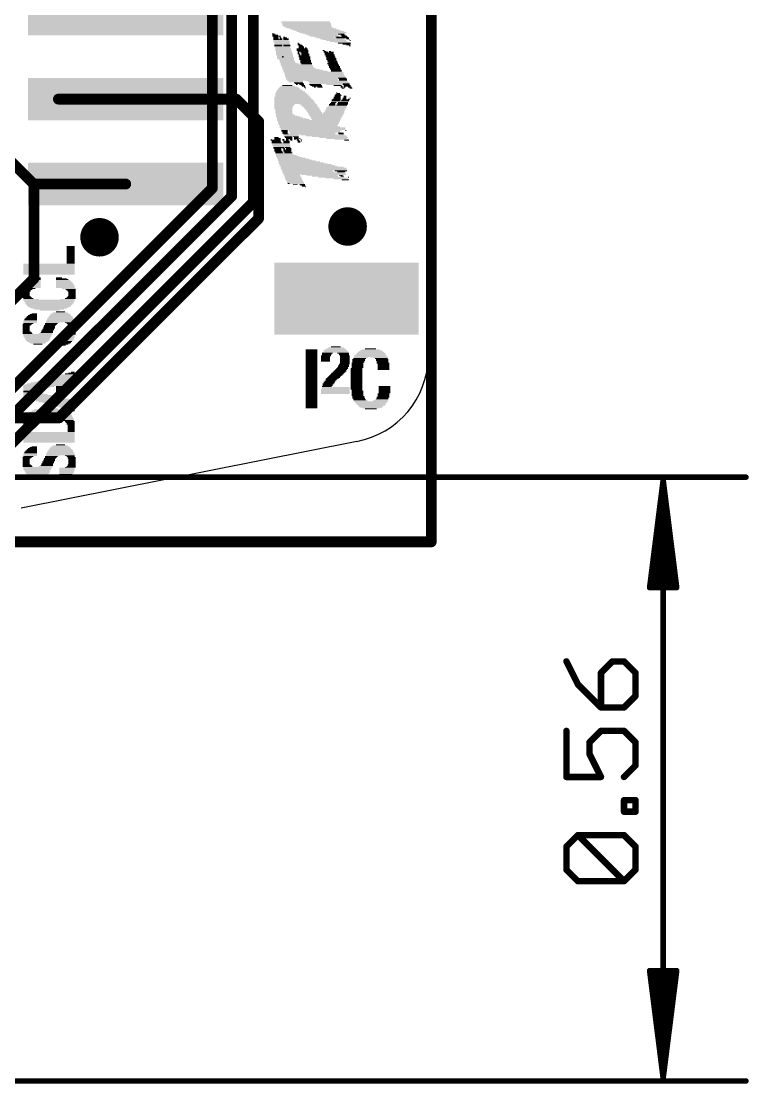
# Model space of a CAD drawing. Extents: x -30.9 to 32.9, y -36.3 to 40.7.
# Drawn here: x 15.75 to 32.88, y -30.04 to -5.01 of the extents above; entities that cross this region are included whole.
import ezdxf

# ---------------------------------------------------------------- set-up
doc = ezdxf.new("R2010")
doc.units = 0
for name, color, linetype in [('1', 12, 'CONTINUOUS'), ('16', 5, 'CONTINUOUS'), ('18', 110, 'CONTINUOUS'), ('20', 53, 'CONTINUOUS'), ('200', 132, 'CONTINUOUS'), ('23', 40, 'CONTINUOUS'), ('47', 253, 'CONTINUOUS')]:
    doc.layers.add(name, color=color, linetype=linetype)

# ---------------------------------------------------------------- blocks, each defined once
blk = doc.blocks.new('RECT')
blk.add_solid([(-0.5, -0.5), (0.5, -0.5), (-0.5, 0.5), (0.5, 0.5)])
blk = doc.blocks.new('ROUNDV')
at = {"const_width": 0.5}
blk.add_lwpolyline([(0, -0.25, 1), (0, 0.25, 1), (0, -0.25)], format="xyb", dxfattribs=at)

msp = doc.modelspace()

# ---------------------------------------------------------------- linework, layer by layer
at = {"layer": '1', "const_width": 0.254}
for points in [[(25.4, 30.099), (25.4, -17.272)], [(16.621, -6.842), (18.2075, -6.842)], [(18.2075, -6.842), (20.812, -6.842)], [(20.812, -6.842), (21.336, -7.366)], [(21.336, -7.366), (21.336, -9.652)], [(15.072, -7.874), (16.045, -8.847)], [(16.05, -8.842), (16.045, -8.847)], [(16.045, -8.847), (16.0555, -8.8575)], [(16.045, -11.068), (16.045, -8.847)], [(18.2075, -8.842), (16.05, -8.842)], [(21.336, -9.652), (16.637, -14.351)], [(15.302, -11.811), (16.045, -11.068)], [(16.637, -14.351), (13.843, -14.351)], [(25.4, -17.272), (-1.27, -17.272)]]:
    msp.add_lwpolyline(points, dxfattribs=at)
at = {"layer": '1', "const_width": 0.127}
for points in [[(16.621, -6.7785, 1), (16.621, -6.9055)], [(18.2075, -6.7785, 1), (18.2075, -6.9055)], [(18.2075, -6.9055, 1), (18.2075, -6.7785)], [(20.8569, -6.7971, 1), (20.7671, -6.8869)], [(20.812, -6.9055, 1), (20.812, -6.7785)], [(21.3995, -7.366, 1), (21.2725, -7.366)], [(21.2911, -7.4109, 1), (21.3809, -7.3211)], [(16.0899, -8.8021, 1), (16.0001, -8.8919)], [(16.1085, -8.847, 1), (15.9815, -8.847)], [(16.0001, -8.8021, 1), (16.0899, -8.8919)], [(16.05, -8.7785, 1), (16.05, -8.9055)], [(16.0001, -8.8919, 1), (16.0899, -8.8021)], [(16.0949, -8.8869, 1), (16.0051, -8.7971)], [(16.0106, -8.9024, 1), (16.1004, -8.8126)], [(18.2075, -8.9055, 1), (18.2075, -8.7785)], [(21.2725, -9.652, 1), (21.3995, -9.652)], [(21.3809, -9.6969, 1), (21.2911, -9.6071)], [(15.9815, -11.068, 1), (16.1085, -11.068)], [(16.0899, -11.1129, 1), (16.0001, -11.0231)], [(16.5921, -14.3061, 1), (16.6819, -14.3959)], [(16.637, -14.4145, 1), (16.637, -14.2875)], [(25.3365, -17.272, 1), (25.4635, -17.272)], [(25.4, -17.3355, 1), (25.4, -17.2085)]]:
    msp.add_lwpolyline(points, format="xyb", dxfattribs=at)
at = {"layer": '16', "const_width": 0.254}
for points in [[(25.4, 30.099), (25.4, -17.272)], [(21.209, -9.271), (21.209, 15.621)], [(20.701, 15.367), (20.701, -9.1324)], [(20.2438, -8.943), (20.2438, 2.921)], [(20.701, -9.1324), (13.0694, -16.764)], [(13.3118, -15.875), (20.2438, -8.943)], [(10.668, -19.812), (21.209, -9.271)], [(25.4, -17.272), (-1.27, -17.272)]]:
    msp.add_lwpolyline(points, dxfattribs=at)
at = {"layer": '16', "const_width": 0.127}
for points in [[(20.1803, -8.943, 1), (20.3073, -8.943)], [(20.2887, -8.9879, 1), (20.1989, -8.8981)], [(20.7459, -9.1773, 1), (20.6561, -9.0875)], [(20.6375, -9.1324, 1), (20.7645, -9.1324)], [(21.1455, -9.271, 1), (21.2725, -9.271)], [(21.2539, -9.3159, 1), (21.1641, -9.2261)], [(25.3365, -17.272, 1), (25.4635, -17.272)], [(25.4, -17.3355, 1), (25.4, -17.2085)]]:
    msp.add_lwpolyline(points, format="xyb", dxfattribs=at)
at = {"layer": '20'}
for p, q in [((25.3313, 17.0914), (25.3313, -12.9114)), ((23.6478, -14.9038), (15.7468, -16.4798))]:
    msp.add_line(p, q, dxfattribs=at)
msp.add_arc((23.2739, -12.8804), 2.0576, 280.4693, 359.1369, dxfattribs=at)
at = {"layer": '23'}
msp.add_point((21.9075, -5.842), dxfattribs=at)
at = {"layer": '47'}
for points, const_width in [([(25.4, -9.017), (25.4, 36.621)], 0.13), ([(-9.779, -15.748), (32.811, -15.748)], 0.13), ([(30.861, -15.813), (30.5418, -18.348)], 0.13), ([(30.861, -15.813), (30.601, -18.348)], 0.13), ([(30.861, -15.813), (30.731, -18.348)], 0.13), ([(30.861, -29.907), (30.861, -15.813)], 0.13), ([(31.1802, -18.348), (30.861, -15.813)], 0.13), ([(30.991, -18.348), (30.861, -15.813)], 0.13), ([(31.121, -18.348), (30.861, -15.813)], 0.13), ([(30.5418, -18.348), (31.1802, -18.348)], 0.13), ([(28.5833, -20.0876), (28.8545, -20.63)], 0.1524), ([(29.668, -20.0876), (29.3968, -20.3588)], 0.1524), ([(29.9391, -20.0876), (29.668, -20.0876)], 0.1524), ([(30.2103, -20.3588), (29.9391, -20.0876)], 0.1524), ([(29.3968, -20.3588), (29.3968, -21.1723)], 0.1524), ([(30.2103, -20.9011), (30.2103, -20.3588)], 0.1524), ([(28.8545, -20.63), (29.3968, -21.1723)], 0.1524), ([(29.9391, -21.1723), (30.2103, -20.9011)], 0.1524), ([(29.3968, -21.1723), (29.9391, -21.1723)], 0.1524), ([(28.5833, -21.7248), (28.5833, -22.8095)], 0.1524), ([(29.1256, -21.996), (29.3968, -21.7248)], 0.1524), ([(29.3968, -21.7248), (29.9391, -21.7248)], 0.1524), ([(29.9391, -21.7248), (30.2103, -21.996)], 0.1524), ([(29.1256, -22.2671), (29.1256, -21.996)], 0.1524), ([(30.2103, -21.996), (30.2103, -22.5383)], 0.1524), ([(29.3968, -22.8095), (29.1256, -22.2671)], 0.1524), ([(30.2103, -22.5383), (29.9391, -22.8095)], 0.1524), ([(28.5833, -22.8095), (29.3968, -22.8095)], 0.1524), ([(29.9391, -23.628), (29.9391, -23.3569)], 0.1524), ([(29.9391, -23.3569), (30.2103, -23.3569)], 0.1524), ([(30.2103, -23.3569), (30.2103, -23.628)], 0.1524), ([(30.2103, -23.628), (29.9391, -23.628)], 0.1524), ([(28.5833, -24.4517), (28.8545, -24.1805)], 0.1524), ([(28.8545, -24.1805), (29.9391, -24.1805)], 0.1524), ([(29.9391, -25.2652), (28.8545, -24.1805)], 0.1524), ([(29.9391, -24.1805), (30.2103, -24.4517)], 0.1524), ([(28.5833, -24.994), (28.5833, -24.4517)], 0.1524), ([(30.2103, -24.4517), (30.2103, -24.994)], 0.1524), ([(28.8545, -25.2652), (28.5833, -24.994)], 0.1524), ([(30.2103, -24.994), (29.9391, -25.2652)], 0.1524), ([(29.9391, -25.2652), (28.8545, -25.2652)], 0.1524), ([(30.861, -29.907), (30.5418, -27.372)], 0.13), ([(30.5418, -27.372), (31.1802, -27.372)], 0.13), ([(30.861, -29.907), (30.601, -27.372)], 0.13), ([(30.861, -29.907), (30.731, -27.372)], 0.13), ([(31.1802, -27.372), (30.861, -29.907)], 0.13), ([(30.991, -27.372), (30.861, -29.907)], 0.13), ([(31.121, -27.372), (30.861, -29.907)], 0.13), ([(6.096, -29.972), (32.811, -29.972)], 0.13)]:
    msp.add_lwpolyline(points, dxfattribs=dict(at, const_width=const_width))
for points, const_width in [([(25.3675, -9.017, 1), (25.4325, -9.017)], 0.065), ([(30.8935, -15.813, 1), (30.8285, -15.813)], 0.065), ([(30.8932, -15.8089, 1), (30.8288, -15.8171)], 0.065), ([(30.8935, -15.8147, 1), (30.8285, -15.8113)], 0.065), ([(30.8935, -15.8113, 1), (30.8285, -15.8147)], 0.065), ([(30.8933, -15.8097, 1), (30.8287, -15.8163)], 0.065), ([(30.8933, -15.8163, 1), (30.8287, -15.8097)], 0.065), ([(30.8932, -15.8171, 1), (30.8288, -15.8089)], 0.065), ([(32.811, -15.7805, 1), (32.811, -15.7155)], 0.065), ([(30.5095, -18.3439, 1), (30.574, -18.3521)], 0.065), ([(30.5418, -18.3155, 1), (30.5418, -18.3805)], 0.065), ([(30.5687, -18.3447, 1), (30.6333, -18.3513)], 0.065), ([(30.6985, -18.3463, 1), (30.7635, -18.3497)], 0.065), ([(30.9585, -18.3497, 1), (31.0235, -18.3463)], 0.065), ([(31.0887, -18.3513, 1), (31.1533, -18.3447)], 0.065), ([(31.148, -18.3521, 1), (31.2125, -18.3439)], 0.065), ([(31.1802, -18.3805, 1), (31.1802, -18.3155)], 0.065), ([(28.6174, -20.0706, 1), (28.5492, -20.1047)], 0.0762), ([(29.668, -20.0495, 1), (29.668, -20.1257)], 0.0762), ([(29.6949, -20.1146, 1), (29.641, -20.0607)], 0.0762), ([(29.9661, -20.0607, 1), (29.9122, -20.1146)], 0.0762), ([(29.9391, -20.1257, 1), (29.9391, -20.0495)], 0.0762), ([(29.4349, -20.3588, 1), (29.3587, -20.3588)], 0.0762), ([(29.3699, -20.3319, 1), (29.4237, -20.3857)], 0.0762), ([(30.2484, -20.3588, 1), (30.1722, -20.3588)], 0.0762), ([(30.1834, -20.3857, 1), (30.2372, -20.3319)], 0.0762), ([(28.8814, -20.603, 1), (28.8275, -20.6569)], 0.0762), ([(28.8204, -20.647, 1), (28.8886, -20.6129)], 0.0762), ([(30.1722, -20.9011, 1), (30.2484, -20.9011)], 0.0762), ([(30.2372, -20.9281, 1), (30.1834, -20.8742)], 0.0762), ([(29.3968, -21.1342, 1), (29.3968, -21.2104)], 0.0762), ([(29.3587, -21.1723, 1), (29.4349, -21.1723)], 0.0762), ([(29.3699, -21.1992, 1), (29.4237, -21.1454)], 0.0762), ([(29.9122, -21.1454, 1), (29.9661, -21.1992)], 0.0762), ([(29.9391, -21.2104, 1), (29.9391, -21.1342)], 0.0762), ([(28.6214, -21.7248, 1), (28.5452, -21.7248)], 0.0762), ([(29.3968, -21.6867, 1), (29.3968, -21.7629)], 0.0762), ([(29.4237, -21.7517, 1), (29.3699, -21.6979)], 0.0762), ([(29.9661, -21.6979, 1), (29.9122, -21.7517)], 0.0762), ([(29.9391, -21.7629, 1), (29.9391, -21.6867)], 0.0762), ([(29.1637, -21.996, 1), (29.0875, -21.996)], 0.0762), ([(29.0987, -21.969, 1), (29.1526, -22.0229)], 0.0762), ([(30.2484, -21.996, 1), (30.1722, -21.996)], 0.0762), ([(30.1834, -22.0229, 1), (30.2372, -21.969)], 0.0762), ([(29.0875, -22.2671, 1), (29.1637, -22.2671)], 0.0762), ([(29.1597, -22.2501, 1), (29.0916, -22.2842)], 0.0762), ([(30.1722, -22.5383, 1), (30.2484, -22.5383)], 0.0762), ([(30.2372, -22.5652, 1), (30.1834, -22.5114)], 0.0762), ([(28.5833, -22.7714, 1), (28.5833, -22.8476)], 0.0762), ([(28.5452, -22.8095, 1), (28.6214, -22.8095)], 0.0762), ([(29.3627, -22.8265, 1), (29.4309, -22.7924)], 0.0762), ([(29.3968, -22.8476, 1), (29.3968, -22.7714)], 0.0762), ([(29.9122, -22.7825, 1), (29.9661, -22.8364)], 0.0762), ([(29.9772, -23.3569, 1), (29.901, -23.3569)], 0.0762), ([(29.9391, -23.3188, 1), (29.9391, -23.395)], 0.0762), ([(30.2484, -23.3569, 1), (30.1722, -23.3569)], 0.0762), ([(30.2103, -23.395, 1), (30.2103, -23.3188)], 0.0762), ([(29.9391, -23.5899, 1), (29.9391, -23.6661)], 0.0762), ([(29.901, -23.628, 1), (29.9772, -23.628)], 0.0762), ([(30.1722, -23.628, 1), (30.2484, -23.628)], 0.0762), ([(30.2103, -23.6661, 1), (30.2103, -23.5899)], 0.0762), ([(28.8814, -24.1536, 1), (28.8275, -24.2075)], 0.0762), ([(28.8545, -24.1424, 1), (28.8545, -24.2186)], 0.0762), ([(28.8814, -24.2075, 1), (28.8275, -24.1536)], 0.0762), ([(29.9661, -24.1536, 1), (29.9122, -24.2075)], 0.0762), ([(29.9391, -24.2186, 1), (29.9391, -24.1424)], 0.0762), ([(28.6214, -24.4517, 1), (28.5452, -24.4517)], 0.0762), ([(28.5564, -24.4248, 1), (28.6103, -24.4786)], 0.0762), ([(30.2484, -24.4517, 1), (30.1722, -24.4517)], 0.0762), ([(30.1834, -24.4786, 1), (30.2372, -24.4248)], 0.0762), ([(28.6103, -24.9671, 1), (28.5564, -25.021)], 0.0762), ([(28.5452, -24.994, 1), (28.6214, -24.994)], 0.0762), ([(30.1722, -24.994, 1), (30.2484, -24.994)], 0.0762), ([(30.2372, -25.021, 1), (30.1834, -24.9671)], 0.0762), ([(28.8545, -25.2271, 1), (28.8545, -25.3033)], 0.0762), ([(28.8275, -25.2921, 1), (28.8814, -25.2382)], 0.0762), ([(29.9122, -25.2382, 1), (29.9661, -25.2921)], 0.0762), ([(29.9122, -25.2921, 1), (29.9661, -25.2382)], 0.0762), ([(29.9391, -25.3033, 1), (29.9391, -25.2271)], 0.0762), ([(30.574, -27.3679, 1), (30.5095, -27.3761)], 0.065), ([(30.5418, -27.3395, 1), (30.5418, -27.4045)], 0.065), ([(30.6333, -27.3687, 1), (30.5687, -27.3753)], 0.065), ([(30.7635, -27.3703, 1), (30.6985, -27.3737)], 0.065), ([(31.0235, -27.3737, 1), (30.9585, -27.3703)], 0.065), ([(31.1533, -27.3753, 1), (31.0887, -27.3687)], 0.065), ([(31.2125, -27.3761, 1), (31.148, -27.3679)], 0.065), ([(31.1802, -27.4045, 1), (31.1802, -27.3395)], 0.065), ([(30.8288, -29.9029, 1), (30.8932, -29.9111)], 0.065), ([(30.8287, -29.9037, 1), (30.8933, -29.9103)], 0.065), ([(30.8285, -29.9087, 1), (30.8935, -29.9053)], 0.065), ([(30.8285, -29.9053, 1), (30.8935, -29.9087)], 0.065), ([(30.8285, -29.907, 1), (30.8935, -29.907)], 0.065), ([(30.8287, -29.9103, 1), (30.8933, -29.9037)], 0.065), ([(30.8288, -29.9111, 1), (30.8932, -29.9029)], 0.065), ([(32.811, -30.0045, 1), (32.811, -29.9395)], 0.065)]:
    msp.add_lwpolyline(points, format="xyb", dxfattribs=dict(at, const_width=const_width))

# ---------------------------------------------------------------- block references
at = {"layer": '1', "yscale": 4.6, "rotation": 270}
for p in [(18.2075, -4.842), (18.2075, -6.842), (18.2075, -8.842)]:
    msp.add_blockref('RECT', p, dxfattribs=at)
at = {"layer": '1', "xscale": 3.4, "yscale": 1.7}
msp.add_blockref('RECT', (23.4075, -11.542), dxfattribs=at)
at = {"layer": '18', "xscale": 0.9064, "yscale": 0.9064}
for p in [(23.4315, -9.8425), (23.4315, -9.8425), (17.5895, -10.0965), (17.5895, -10.0965)]:
    msp.add_blockref('ROUNDV', p, dxfattribs=at)
at = {"layer": '200', "yscale": 0.0212}
for p, xscale in [((22.4453, -5.0175), 1.143), ((22.4453, -5.0387), 1.143), ((22.4665, -5.0598), 1.143), ((22.4665, -5.081), 1.143), ((22.4665, -5.1022), 1.143), ((22.4877, -5.1233), 1.143), ((22.5088, -5.1445), 1.1006), ((22.5512, -5.1657), 1.1006), ((22.6147, -5.1868), 1.1006), ((22.6782, -5.208), 1.1006), ((22.7417, -5.2292), 1.1006), ((22.7946, -5.2503), 1.1218), ((21.6728, -5.2927), 0.0212), ((21.7257, -5.335), 0.127), ((21.7574, -5.3562), 0.1905), ((21.694, -5.3138), 0.0635), ((21.7363, -5.3773), 0.1058), ((21.7469, -5.3985), 0.127), ((21.7469, -5.4196), 0.127), ((21.7892, -5.4408), 0.2117), ((21.8633, -5.462), 0.3598), ((21.8739, -5.4831), 0.381), ((21.8844, -5.5043), 0.3598), ((21.8421, -5.3773), 0.0212), ((21.8527, -5.3985), 0.0423), ((21.8633, -5.4196), 0.0635), ((21.9585, -5.3985), 0.0847), ((21.9797, -5.4196), 0.127), ((21.9797, -5.4408), 0.127), ((21.9374, -5.3773), 0.0423), ((22.8475, -5.2715), 1.1006), ((22.8687, -5.2927), 1.016), ((22.8052, -5.3138), 0.762), ((22.8475, -5.335), 0.7196), ((22.8898, -5.3562), 0.6773), ((22.8687, -5.3773), 0.4656), ((22.9216, -5.3985), 0.4445), ((23.0697, -5.4196), 0.5715), ((23.1121, -5.4408), 0.5291), ((23.165, -5.462), 0.4657), ((23.2179, -5.4831), 0.4022), ((23.3131, -5.5043), 0.381), ((23.292, -5.3773), 0.2963), ((23.3131, -5.3985), 0.2963), ((23.2814, -5.3138), 0.1482), ((23.3237, -5.335), 0.1058), ((23.3555, -5.3562), 0.127), ((23.4295, -5.4196), 0.0635), ((23.4719, -5.4408), 0.0212), ((23.493, -5.462), 0.0212), ((21.8844, -5.5255), 0.3598), ((21.8844, -5.5466), 0.3598), ((21.895, -5.6101), 0.381), ((21.7998, -5.5678), 0.1905), ((21.7998, -5.589), 0.1905), ((21.9056, -5.6313), 0.3598), ((21.9162, -5.6525), 0.381), ((21.9162, -5.6736), 0.381), ((21.9162, -5.6948), 0.381), ((21.9268, -5.716), 0.3598), ((21.9374, -5.7371), 0.381), ((21.9374, -5.7583), 0.381), ((22.0009, -5.5678), 0.1693), ((22.0009, -5.589), 0.1693), ((22.3607, -5.6525), 0.254), ((22.3607, -5.6736), 0.254), ((22.3713, -5.6948), 0.2752), ((22.2654, -5.5255), 0.0212), ((22.3818, -5.716), 0.254), ((22.2866, -5.5466), 0.0635), ((22.3078, -5.5678), 0.1058), ((22.276, -5.7371), 0.0423), ((22.276, -5.7583), 0.0423), ((22.3289, -5.589), 0.1058), ((22.3395, -5.6101), 0.127), ((22.3395, -5.6313), 0.127), ((22.4136, -5.7371), 0.1905), ((22.4242, -5.7583), 0.1693), ((22.4453, -5.6313), 0.0423), ((22.8687, -5.6948), 0.0423), ((22.9004, -5.716), 0.0635), ((22.9216, -5.7371), 0.1058), ((22.9956, -5.7583), 0.2117), ((23.0168, -5.716), 0.0423), ((23.0486, -5.7371), 0.1058), ((23.3555, -5.5255), 0.2963), ((23.4084, -5.5466), 0.1905), ((23.4401, -5.5678), 0.0847), ((23.4825, -5.589), 0.0423), ((21.9479, -5.8006), 0.4022), ((21.9374, -5.7795), 0.381), ((21.9585, -5.8218), 0.381), ((21.9585, -5.843), 0.381), ((21.9691, -5.8641), 0.4022), ((21.9691, -5.8853), 0.4022), ((21.9903, -5.9065), 0.3598), ((22.0114, -5.9488), 0.3598), ((22.0114, -5.97), 0.3598), ((22.0009, -5.9276), 0.3387), ((22.0432, -5.9911), 0.381), ((22.0749, -6.0123), 0.4445), ((22.2866, -5.7795), 0.0635), ((22.403, -5.8218), 0.254), ((22.4136, -5.843), 0.2752), ((22.2972, -5.8006), 0.0423), ((22.4242, -5.8641), 0.254), ((22.4242, -5.8853), 0.254), ((22.4242, -5.9065), 0.254), ((22.4453, -5.9276), 0.254), ((22.4453, -5.9488), 0.254), ((22.4453, -5.97), 0.254), ((22.4559, -5.9911), 0.2752), ((22.4348, -5.7795), 0.1905), ((22.4348, -5.8006), 0.1905), ((22.4665, -6.0123), 0.254), ((22.9956, -5.7795), 0.2117), ((23.0062, -5.8006), 0.2328), ((23.0168, -5.8218), 0.2117), ((23.0274, -5.843), 0.2328), ((23.038, -5.8641), 0.2117), ((23.0486, -5.8853), 0.2328), ((23.0486, -5.9065), 0.2328), ((23.0591, -5.9276), 0.2117), ((23.0697, -5.9488), 0.2328), ((23.0803, -5.9911), 0.254), ((23.0803, -6.0123), 0.254), ((23.0803, -5.97), 0.2117), ((22.2231, -6.0335), 0.7408), ((22.2443, -6.0546), 0.7408), ((22.2443, -6.0758), 0.7408), ((22.2654, -6.097), 0.7408), ((22.3289, -6.1393), 0.8678), ((22.2866, -6.1181), 0.7831), ((22.3818, -6.1604), 0.9313), ((22.4348, -6.1816), 1.0371), ((22.6147, -6.2028), 1.3969), ((22.6358, -6.224), 1.3969), ((22.6358, -6.2451), 1.3969), ((22.657, -6.2663), 1.3969), ((23.1015, -6.0335), 0.254), ((23.1015, -6.0546), 0.254), ((23.1226, -6.0758), 0.254), ((23.1226, -6.097), 0.254), ((23.1438, -6.1181), 0.254), ((23.1438, -6.1393), 0.254), ((23.165, -6.1604), 0.254), ((23.165, -6.1816), 0.254), ((22.657, -6.2874), 1.3969), ((22.6676, -6.3086), 1.4181), ((22.6782, -6.3298), 1.3969), ((22.5829, -6.3509), 1.2064), ((22.5935, -6.3721), 1.2276), ((22.6041, -6.3933), 1.2065), ((22.2019, -6.4144), 0.3598), ((22.2125, -6.4356), 0.3387), ((22.276, -6.4568), 0.2117), ((22.2972, -6.4779), 0.2117), ((22.2337, -6.4991), 0.0423), ((22.3501, -6.4991), 0.1058), ((22.9427, -6.4144), 0.9948), ((22.9745, -6.4356), 0.9313), ((22.9956, -6.4568), 0.9313), ((22.911, -6.4779), 0.762), ((22.6676, -6.4991), 0.2752), ((23.1121, -6.4991), 0.3598), ((23.3026, -6.3509), 0.1905), ((23.3237, -6.3721), 0.1905), ((23.3237, -6.3933), 0.1905), ((23.3978, -6.4779), 0.1693), ((23.3978, -6.4991), 0.1693), ((22.0961, -6.7108), 0.7408), ((22.1067, -6.7319), 0.762), ((22.1173, -6.7531), 0.7831), ((22.0855, -6.6684), 0.6773), ((22.0961, -6.6896), 0.6985), ((22.0749, -6.6473), 0.6138), ((22.0644, -6.6261), 0.5926), ((22.0538, -6.6049), 0.5291), ((22.0538, -6.5838), 0.4868), ((22.0432, -6.5626), 0.4233), ((22.022, -6.5414), 0.3387), ((22.0114, -6.5203), 0.2328), ((22.3818, -6.5203), 0.0847), ((22.3924, -6.5414), 0.0635), ((22.4242, -6.5626), 0.0423), ((22.4348, -6.5838), 0.0212), ((22.6887, -6.5203), 0.2752), ((22.7099, -6.5414), 0.2328), ((22.657, -6.5626), 0.0423), ((22.784, -6.5626), 0.127), ((23.1967, -6.5203), 0.1905), ((23.2073, -6.7531), 0.1693), ((23.2073, -6.7319), 0.127), ((23.1756, -6.6896), 0.0212), ((23.2073, -6.7108), 0.0847), ((23.292, -6.5414), 0.0423), ((23.292, -6.5626), 0.0423), ((23.3237, -6.5838), 0.0635), ((23.419, -6.5203), 0.1693), ((23.419, -6.5414), 0.1693), ((23.3555, -6.5626), 0.0423), ((23.4825, -6.5626), 0.0847), ((23.5142, -6.5838), 0.0635), ((22.1384, -6.8166), 0.8678), ((22.149, -6.8378), 0.889), ((22.1913, -6.9436), 0.9736), ((21.9479, -6.9648), 0.4868), ((22.1279, -6.7954), 0.8466), ((22.1596, -6.8589), 0.9101), ((22.1702, -6.8801), 0.9313), ((22.1808, -6.9013), 0.9525), ((22.1808, -6.9224), 0.9525), ((21.9374, -6.9859), 0.4656), ((21.9268, -7.0071), 0.4445), ((22.1279, -6.7743), 0.8043), ((22.4983, -6.9648), 0.4022), ((22.53, -6.9859), 0.381), ((22.5406, -7.0071), 0.3598), ((23.1967, -7.0071), 0.4445), ((23.0697, -6.9648), 0.1482), ((23.0697, -6.9859), 0.1482), ((23.0803, -6.9436), 0.127), ((23.2496, -6.9013), 0.4233), ((23.1015, -6.9224), 0.127), ((23.165, -6.8589), 0.2117), ((23.1544, -6.8801), 0.1905), ((23.1756, -6.8378), 0.1905), ((23.1861, -6.7954), 0.1693), ((23.1861, -6.8166), 0.1693), ((23.1967, -6.7743), 0.1482), ((23.292, -6.9859), 0.254), ((23.3131, -6.9436), 0.254), ((23.3131, -6.9648), 0.254), ((23.3237, -6.9224), 0.2328), ((23.3661, -6.8801), 0.1905), ((23.3872, -6.8589), 0.1905), ((23.3555, -6.8166), 0.0847), ((23.3555, -6.8378), 0.0847), ((23.3661, -6.7743), 0.0635), ((23.3661, -6.7954), 0.0635), ((23.4613, -6.8378), 0.0423), ((23.493, -6.8166), 0.0212), ((21.9268, -7.0283), 0.4445), ((21.9162, -7.0494), 0.4233), ((21.9162, -7.0706), 0.4233), ((21.9268, -7.0917), 0.4022), ((21.9268, -7.1129), 0.4022), ((21.9268, -7.1341), 0.4022), ((21.9268, -7.1552), 0.4022), ((21.9268, -7.1764), 0.4022), ((21.9479, -7.1976), 0.4022), ((22.0326, -7.2611), 0.5715), ((21.9691, -7.2187), 0.4445), ((22.0009, -7.2399), 0.508), ((22.5617, -7.0283), 0.3598), ((22.5829, -7.0494), 0.3598), ((22.5935, -7.0706), 0.3387), ((22.6147, -7.0917), 0.3387), ((22.6358, -7.1129), 0.3387), ((22.6358, -7.1341), 0.3387), ((22.657, -7.1552), 0.3387), ((22.6676, -7.1764), 0.3175), ((22.9216, -7.1976), 0.8255), ((22.9216, -7.2187), 0.7831), ((22.9216, -7.2399), 0.7831), ((22.9216, -7.2611), 0.7408), ((23.0909, -7.1764), 0.4868), ((23.1121, -7.1552), 0.4868), ((23.1226, -7.1129), 0.4657), ((23.1226, -7.1341), 0.4657), ((23.1438, -7.0917), 0.4657), ((23.165, -7.0494), 0.4657), ((23.1544, -7.0706), 0.4445), ((23.1756, -7.0283), 0.4445), ((22.0749, -7.2822), 0.6138), ((22.1173, -7.3034), 0.6985), ((22.149, -7.3246), 0.762), ((22.5088, -7.3457), 1.4816), ((22.5088, -7.3881), 1.4393), ((22.5088, -7.4092), 1.4393), ((22.5194, -7.3669), 1.4604), ((22.5088, -7.4304), 1.3969), ((22.5088, -7.4516), 1.3969), ((22.5088, -7.4727), 1.3546), ((22.5406, -7.4939), 1.4181), ((22.6041, -7.5151), 1.5451), ((22.9322, -7.2822), 0.7196), ((22.9216, -7.3034), 0.6985), ((22.9322, -7.3246), 0.6773), ((21.7574, -7.7479), 0.1058), ((21.7786, -7.7691), 0.1482), ((22.6147, -7.5362), 1.5239), ((22.6147, -7.5574), 1.5239), ((21.9479, -7.5786), 0.1482), ((21.9479, -7.5997), 0.1482), ((21.9585, -7.6209), 0.127), ((21.9585, -7.6421), 0.127), ((21.9797, -7.6632), 0.127), ((22.0961, -7.6844), 0.3598), ((22.0326, -7.7267), 0.1905), ((22.1173, -7.7056), 0.3598), ((22.0432, -7.7479), 0.1693), ((22.0538, -7.7691), 0.1482), ((22.657, -7.5786), 1.2276), ((22.6464, -7.5997), 1.2065), ((22.6041, -7.6421), 1.0795), ((22.6041, -7.6632), 1.0795), ((22.6782, -7.6209), 1.2276), ((22.2125, -7.7267), 0.127), ((22.2231, -7.7479), 0.1058), ((22.2231, -7.7691), 0.1058), ((22.3078, -7.7691), 0.0212), ((22.8369, -7.6844), 1.0371), ((22.9216, -7.7056), 0.9525), ((23.0062, -7.7267), 0.8255), ((23.1015, -7.7479), 0.6773), ((23.1756, -7.7691), 0.4868), ((23.2708, -7.6421), 0.127), ((23.2814, -7.6632), 0.1058), ((23.3872, -7.5786), 0.0212), ((21.6305, -7.7902), 0.0212), ((21.7363, -7.8114), 0.2328), ((21.7469, -7.8326), 0.2117), ((21.7574, -7.8537), 0.2328), ((21.768, -7.8749), 0.254), ((21.8633, -7.896), 0.4022), ((21.8739, -7.9172), 0.4233), ((21.8739, -7.9384), 0.4233), ((21.8844, -7.9595), 0.4022), ((21.8104, -7.9807), 0.254), ((21.7786, -8.0019), 0.1905), ((21.7786, -7.7902), 0.1482), ((21.9162, -7.7902), 0.0423), ((21.9162, -7.8114), 0.0423), ((21.9268, -8.0019), 0.0635), ((21.9903, -7.8326), 0.1482), ((21.9903, -7.8537), 0.1482), ((21.9903, -7.8749), 0.1482), ((22.022, -7.9807), 0.127), ((22.0114, -7.7902), 0.0635), ((22.0114, -7.8114), 0.0635), ((22.0432, -8.0019), 0.127), ((22.0961, -7.7902), 0.0635), ((22.1067, -7.8114), 0.0423), ((22.1913, -7.7902), 0.0423), ((22.2548, -7.7902), 0.0423), ((22.2654, -7.8114), 0.0635), ((22.2866, -7.8326), 0.0635), ((22.2866, -7.8537), 0.0635), ((22.3289, -7.7902), 0.0212), ((22.3501, -7.8114), 0.0212), ((22.3501, -7.8326), 0.0212), ((23.2814, -7.7902), 0.3175), ((23.4084, -7.8114), 0.1058), ((21.7892, -8.023), 0.1693), ((21.7892, -8.0442), 0.1693), ((21.7998, -8.0654), 0.1905), ((21.8209, -8.1077), 0.1905), ((21.9268, -8.1289), 0.4022), ((21.8104, -8.0865), 0.1693), ((22.022, -8.1924), 0.5503), ((21.9585, -8.15), 0.4233), ((21.9903, -8.1712), 0.4868), ((22.1067, -8.2347), 0.6773), ((22.0644, -8.2135), 0.5926), ((22.1596, -8.2559), 0.7408), ((22.0114, -8.0442), 0.1905), ((22.0114, -8.0654), 0.1905), ((21.9374, -8.023), 0.0423), ((22.022, -8.0865), 0.1693), ((22.0326, -8.1077), 0.1905), ((22.0432, -8.023), 0.127), ((22.1913, -8.277), 0.8043), ((22.2337, -8.2982), 0.889), ((22.3395, -8.3405), 1.0583), ((22.3818, -8.3617), 1.143), ((22.2972, -8.3194), 0.9736), ((22.4453, -8.3829), 1.2276), ((22.4771, -8.404), 1.2911), ((22.5194, -8.4252), 1.3334), ((22.5935, -8.4464), 1.4816), ((22.6252, -8.4675), 1.5451), ((22.6464, -8.4887), 1.5451), ((22.6464, -8.5099), 1.5451), ((22.6252, -8.5734), 1.4604), ((22.4877, -8.531), 1.1853), ((22.4983, -8.5522), 1.2065), ((22.6464, -8.5945), 1.4604), ((22.1173, -8.6157), 0.4022), ((22.1279, -8.6369), 0.381), ((22.1279, -8.658), 0.381), ((22.149, -8.6792), 0.381), ((22.149, -8.7004), 0.381), ((22.1596, -8.7215), 0.4022), ((22.1702, -8.7427), 0.381), ((22.1808, -8.7638), 0.4022), ((22.8687, -8.6157), 1.0583), ((22.8263, -8.6369), 0.7196), ((22.9004, -8.658), 0.6138), ((23.0486, -8.6792), 0.6138), ((23.1756, -8.7004), 0.5291), ((23.2708, -8.7215), 0.3387), ((23.2708, -8.531), 0.2963), ((23.2814, -8.5522), 0.1905), ((23.2708, -8.6369), 0.0847), ((23.3026, -8.658), 0.0635), ((23.3766, -8.7427), 0.1693), ((23.4507, -8.6792), 0.0212), ((22.1913, -8.785), 0.381), ((22.2019, -8.8062), 0.4022), ((22.0432, -8.8273), 0.0423), ((22.2443, -8.8273), 0.3175), ((22.2019, -8.8485), 0.1058), ((22.3607, -8.8485), 0.127), ((22.3713, -8.8697), 0.1058), ((22.403, -8.8908), 0.0847), ((22.4348, -8.912), 0.0212), ((16.9105, -10.309), 0.1905), ((16.9105, -10.3301), 0.1905), ((16.9105, -10.3513), 0.1905), ((16.9105, -10.3725), 0.1905), ((16.9105, -10.3936), 0.1905), ((16.9105, -10.4148), 0.1905), ((16.9105, -10.4359), 0.1905), ((16.9105, -10.4571), 0.1905), ((16.9105, -10.4783), 0.1905), ((16.9105, -10.4994), 0.1905), ((16.9105, -10.5206), 0.1905), ((16.4025, -10.7323), 1.2065), ((16.4025, -10.7534), 1.2065), ((16.9105, -10.5418), 0.1905), ((16.9105, -10.5629), 0.1905), ((16.9105, -10.5841), 0.1905), ((16.9105, -10.6053), 0.1905), ((16.9105, -10.6264), 0.1905), ((16.9105, -10.6476), 0.1905), ((16.9105, -10.6688), 0.1905), ((16.9105, -10.6899), 0.1905), ((16.9105, -10.7111), 0.1905), ((16.4025, -10.7746), 1.2065), ((16.4025, -10.7958), 1.2065), ((16.4025, -10.8169), 1.2065), ((16.4025, -10.8381), 1.2065), ((16.4025, -10.8593), 1.2065), ((16.4025, -10.8804), 1.2065), ((16.4025, -10.9016), 1.2065), ((16.4025, -10.9228), 1.2065), ((16.4025, -10.9439), 1.2065), ((16.4025, -10.9651), 1.2065), ((16.0003, -11.2402), 0.4022), ((16.0003, -11.2614), 0.4022), ((16.0109, -11.1979), 0.381), ((16.0109, -11.2191), 0.381), ((16.0215, -11.1556), 0.3598), ((16.0215, -11.1768), 0.3598), ((16.0321, -11.1344), 0.3387), ((16.0427, -11.1133), 0.3175), ((16.0638, -11.0921), 0.2752), ((16.085, -11.0709), 0.2328), ((16.1273, -11.0498), 0.1482), ((16.6353, -11.0498), 0.1482), ((16.6882, -11.0709), 0.254), ((16.7094, -11.0921), 0.2963), ((16.7306, -11.1133), 0.3387), ((16.7517, -11.1556), 0.381), ((16.7623, -11.1768), 0.4022), ((16.7412, -11.1344), 0.3598), ((16.7729, -11.1979), 0.4233), ((16.7729, -11.2191), 0.4233), ((16.7835, -11.2402), 0.4445), ((16.7835, -11.2614), 0.4445), ((15.8945, -11.3249), 0.2328), ((15.8839, -11.5154), 0.2117), ((15.9263, -11.3037), 0.2963), ((15.8734, -11.3461), 0.1905), ((15.8734, -11.3672), 0.1905), ((15.8628, -11.3884), 0.1693), ((15.8628, -11.4096), 0.1693), ((15.8628, -11.4307), 0.1693), ((15.8628, -11.4519), 0.1693), ((15.8628, -11.4731), 0.1693), ((15.8734, -11.4942), 0.1905), ((16.0003, -11.2826), 0.4022), ((16.7835, -11.2826), 0.4445), ((16.8681, -11.3037), 0.3175), ((16.9105, -11.3249), 0.2328), ((16.9211, -11.3461), 0.2117), ((16.9211, -11.5154), 0.2117), ((16.9316, -11.3672), 0.1905), ((16.9316, -11.4942), 0.1905), ((16.9422, -11.3884), 0.1693), ((16.9422, -11.4096), 0.1693), ((16.9422, -11.4307), 0.1693), ((16.9422, -11.4519), 0.1693), ((16.9422, -11.4731), 0.1693), ((15.9157, -11.5366), 0.2328), ((15.9792, -11.5577), 0.3598), ((16.4025, -11.5789), 1.2065), ((16.4131, -11.6001), 1.1853), ((16.4025, -11.6212), 1.1641), ((16.4131, -11.6424), 1.143), ((16.4025, -11.6636), 1.1218), ((16.4025, -11.6847), 1.0795), ((16.4025, -11.7059), 1.0371), ((16.4025, -11.7271), 0.9948), ((16.4025, -11.7482), 0.9101), ((16.4025, -11.7694), 0.8255), ((16.8364, -11.5577), 0.3387), ((16.8999, -11.5366), 0.254), ((15.9686, -12.0234), 0.2963), ((15.9792, -12.0022), 0.2752), ((15.9898, -11.981), 0.254), ((16.0003, -11.9599), 0.2328), ((16.0109, -11.9387), 0.2117), ((16.0321, -11.9176), 0.1693), ((16.0533, -11.8964), 0.127), ((16.4025, -11.7906), 0.6985), ((16.4131, -11.8117), 0.4657), ((16.6671, -12.0234), 0.635), ((16.6671, -12.0022), 0.5926), ((16.6776, -11.981), 0.5715), ((16.6671, -11.9599), 0.5503), ((16.6671, -11.9387), 0.508), ((16.6671, -11.9176), 0.4657), ((16.6671, -11.8964), 0.4233), ((16.6671, -11.8752), 0.3387), ((16.6671, -11.8541), 0.2117), ((15.8839, -12.1504), 0.2117), ((15.8734, -12.1715), 0.1905), ((15.8628, -12.1927), 0.1693), ((15.8628, -12.2139), 0.1693), ((15.8628, -12.235), 0.1693), ((15.8628, -12.2562), 0.1693), ((15.958, -12.0657), 0.3175), ((15.958, -12.0869), 0.3175), ((15.958, -12.108), 0.3175), ((15.9157, -12.1292), 0.2328), ((15.9686, -12.0446), 0.2963), ((16.3813, -12.2562), 0.2752), ((16.4025, -12.2139), 0.2752), ((16.4025, -12.235), 0.2752), ((16.4237, -12.1715), 0.2752), ((16.4131, -12.1927), 0.254), ((16.4554, -12.1292), 0.2963), ((16.4448, -12.1504), 0.2752), ((16.6671, -12.0657), 0.6773), ((16.6671, -12.0869), 0.6773), ((16.4872, -12.108), 0.3175), ((16.6671, -12.0446), 0.635), ((16.8893, -12.108), 0.2328), ((16.9105, -12.1292), 0.1905), ((16.9316, -12.1504), 0.1905), ((16.9316, -12.1715), 0.1905), ((16.9422, -12.1927), 0.1693), ((16.9422, -12.2139), 0.1693), ((16.9422, -12.235), 0.1693), ((16.9422, -12.2562), 0.1693), ((15.8839, -12.3409), 0.2117), ((15.8945, -12.362), 0.2328), ((15.8628, -12.2774), 0.1693), ((15.8628, -12.2985), 0.1693), ((15.8734, -12.3197), 0.1905), ((16.1379, -12.3832), 0.6773), ((16.1273, -12.4044), 0.6561), ((16.1273, -12.4255), 0.6561), ((16.1273, -12.4467), 0.6138), ((16.1273, -12.4679), 0.6138), ((16.1273, -12.489), 0.5715), ((16.1273, -12.5102), 0.5715), ((16.3178, -12.362), 0.3175), ((16.3496, -12.3409), 0.2963), ((16.3602, -12.2985), 0.2752), ((16.3602, -12.3197), 0.2752), ((16.3813, -12.2774), 0.2752), ((16.8152, -12.489), 0.3387), ((16.8152, -12.5102), 0.3387), ((16.8258, -12.4044), 0.3598), ((16.8258, -12.4255), 0.3598), ((16.8258, -12.4467), 0.3598), ((16.8258, -12.4679), 0.3598), ((16.8999, -12.3832), 0.254), ((16.9211, -12.362), 0.2117), ((16.9316, -12.3197), 0.1905), ((16.9316, -12.3409), 0.1905), ((16.9422, -12.2774), 0.1693), ((16.9422, -12.2985), 0.1693), ((16.1273, -12.5314), 0.5291), ((16.1273, -12.5525), 0.4868), ((16.1273, -12.5737), 0.4022), ((16.1379, -12.5949), 0.3387), ((16.1379, -12.616), 0.2117), ((16.8046, -12.5314), 0.3175), ((16.7517, -12.616), 0.2117), ((16.7941, -12.5525), 0.2963), ((16.7835, -12.5737), 0.2752), ((16.7729, -12.5949), 0.254), ((16.72, -12.6372), 0.1482), ((22.5829, -12.743), 0.2752), ((22.5829, -12.7642), 0.2752), ((23.1438, -12.7642), 0.5503), ((23.1438, -12.743), 0.508), ((23.1544, -12.7219), 0.4445), ((23.1544, -12.7007), 0.3598), ((23.1544, -12.6795), 0.2328), ((23.9799, -12.7642), 0.4868), ((23.9799, -12.743), 0.4022), ((23.9693, -12.7219), 0.254), ((22.5829, -12.7854), 0.2752), ((22.5829, -12.8065), 0.2752), ((22.5829, -12.8277), 0.2752), ((22.5829, -12.8489), 0.2752), ((22.5829, -12.87), 0.2752), ((22.5829, -12.8912), 0.2752), ((22.5829, -12.9123), 0.2752), ((22.5829, -12.9335), 0.2752), ((22.5829, -12.9547), 0.2752), ((22.5829, -12.9758), 0.2752), ((22.5829, -12.997), 0.2752), ((22.5829, -13.0182), 0.2752), ((22.9216, -12.8912), 0.2328), ((22.911, -12.9123), 0.2117), ((22.911, -12.9335), 0.2117), ((22.911, -12.9547), 0.2117), ((22.911, -12.9758), 0.2117), ((22.911, -12.997), 0.2117), ((22.911, -13.0182), 0.2117), ((22.9533, -12.8277), 0.254), ((22.9427, -12.8489), 0.2328), ((22.9322, -12.87), 0.2117), ((23.1438, -12.8065), 0.5926), ((23.1544, -12.7854), 0.5715), ((23.3237, -12.8277), 0.2752), ((23.3449, -12.8489), 0.2328), ((23.3449, -12.87), 0.2328), ((23.3661, -12.8912), 0.2328), ((23.3661, -12.9123), 0.2328), ((23.3661, -12.9335), 0.2328), ((23.3661, -12.9547), 0.2328), ((23.3661, -12.9758), 0.2328), ((23.3661, -12.997), 0.2328), ((23.3661, -13.0182), 0.2328), ((23.6941, -12.9758), 0.2963), ((23.6941, -12.997), 0.2963), ((23.6835, -13.0182), 0.2752), ((23.7365, -12.9335), 0.3387), ((23.7153, -12.9547), 0.2963), ((23.9693, -12.8912), 0.762), ((23.9799, -12.9123), 0.7831), ((23.9693, -12.87), 0.7196), ((23.9799, -12.8489), 0.6985), ((23.9799, -12.8277), 0.6561), ((23.9799, -12.8065), 0.6138), ((23.9799, -12.7854), 0.5715), ((24.2021, -12.9335), 0.3387), ((24.2233, -12.9547), 0.2963), ((24.2444, -12.9758), 0.2963), ((24.2444, -12.997), 0.2963), ((24.255, -13.0182), 0.2752), ((16.9634, -13.2722), 0.0847), ((22.5829, -13.0393), 0.2752), ((22.5829, -13.0605), 0.2752), ((22.5829, -13.0817), 0.2752), ((22.5829, -13.1028), 0.2752), ((22.5829, -13.124), 0.2752), ((22.5829, -13.1452), 0.2752), ((22.5829, -13.1663), 0.2752), ((22.5829, -13.1875), 0.2752), ((22.5829, -13.2087), 0.2752), ((22.5829, -13.2298), 0.2752), ((22.5829, -13.251), 0.2752), ((22.5829, -13.2722), 0.2752), ((23.2285, -13.2722), 0.2963), ((23.2496, -13.251), 0.2963), ((23.2602, -13.2298), 0.2752), ((23.2814, -13.2087), 0.2752), ((23.3026, -13.1875), 0.2752), ((23.3131, -13.1663), 0.254), ((23.3343, -13.124), 0.254), ((23.3343, -13.1452), 0.254), ((23.3555, -13.0817), 0.254), ((23.3449, -13.1028), 0.2328), ((23.3661, -13.0393), 0.2328), ((23.3661, -13.0605), 0.2328), ((23.6412, -13.1875), 0.2752), ((23.6412, -13.2087), 0.2752), ((23.6412, -13.2298), 0.2752), ((23.6412, -13.251), 0.2752), ((23.6412, -13.2722), 0.2752), ((23.6624, -13.0605), 0.2752), ((23.6624, -13.0817), 0.2752), ((23.6624, -13.1028), 0.2752), ((23.6624, -13.124), 0.2752), ((23.6624, -13.1452), 0.2752), ((23.6624, -13.1663), 0.2752), ((23.6835, -13.0393), 0.2752), ((24.255, -13.0393), 0.2752), ((24.2656, -13.0605), 0.2963), ((24.2762, -13.0817), 0.2752), ((24.2762, -13.1028), 0.2752), ((24.2762, -13.124), 0.2752), ((24.2762, -13.1452), 0.2752), ((24.2762, -13.1663), 0.2752), ((24.2762, -13.1875), 0.2752), ((24.2762, -13.2087), 0.2752), ((16.4448, -13.5262), 0.9525), ((16.5295, -13.505), 0.9525), ((16.5718, -13.4838), 0.8678), ((16.6036, -13.4627), 0.8043), ((16.6459, -13.4415), 0.7196), ((16.6882, -13.4203), 0.635), ((16.7306, -13.3992), 0.5503), ((16.7623, -13.378), 0.4868), ((16.8046, -13.3568), 0.4022), ((16.847, -13.3357), 0.3175), ((16.8893, -13.3145), 0.2328), ((16.9316, -13.2933), 0.1482), ((22.5829, -13.2933), 0.2752), ((22.5829, -13.3145), 0.2752), ((22.5829, -13.3357), 0.2752), ((22.5829, -13.3568), 0.2752), ((22.5829, -13.378), 0.2752), ((22.5829, -13.3992), 0.2752), ((22.5829, -13.4203), 0.2752), ((22.5829, -13.4415), 0.2752), ((22.5829, -13.4627), 0.2752), ((22.5829, -13.4838), 0.2752), ((22.5829, -13.505), 0.2752), ((22.5829, -13.5262), 0.2752), ((22.9956, -13.505), 0.254), ((22.9956, -13.5262), 0.254), ((23.0168, -13.4838), 0.254), ((23.0486, -13.4415), 0.2752), ((23.038, -13.4627), 0.254), ((23.0803, -13.4203), 0.2963), ((23.1015, -13.3992), 0.2963), ((23.1226, -13.378), 0.2963), ((23.1438, -13.3568), 0.2963), ((23.165, -13.3357), 0.2963), ((23.1861, -13.3145), 0.2963), ((23.2073, -13.2933), 0.2963), ((23.6412, -13.2933), 0.2752), ((23.6412, -13.3145), 0.2752), ((23.6412, -13.3357), 0.2752), ((23.6412, -13.3568), 0.2752), ((23.6412, -13.378), 0.2752), ((23.6412, -13.3992), 0.2752), ((23.6412, -13.4203), 0.2752), ((23.6412, -13.4415), 0.2752), ((23.6412, -13.4627), 0.2752), ((23.6412, -13.4838), 0.2752), ((23.6412, -13.505), 0.2752), ((23.6412, -13.5262), 0.2752), ((16.0109, -13.6743), 0.4233), ((15.9368, -13.7378), 0.2752), ((16.2755, -13.5897), 0.9525), ((16.1591, -13.6108), 0.7196), ((16.1168, -13.632), 0.635), ((16.0638, -13.6532), 0.5291), ((15.9686, -13.6955), 0.3387), ((15.9157, -13.7167), 0.2328), ((15.9898, -13.759), 0.381), ((16.2861, -13.5685), 0.9313), ((16.3496, -13.5473), 0.9313), ((16.6565, -13.6108), 0.1905), ((16.6565, -13.632), 0.1905), ((16.6565, -13.6532), 0.1905), ((16.6565, -13.6743), 0.1905), ((16.6565, -13.6955), 0.1905), ((16.6565, -13.7167), 0.1905), ((16.6565, -13.7378), 0.1905), ((16.6565, -13.759), 0.1905), ((22.5829, -13.5473), 0.2752), ((22.5829, -13.5685), 0.2752), ((22.5829, -13.5897), 0.2752), ((22.5829, -13.6108), 0.2752), ((22.5829, -13.632), 0.2752), ((22.5829, -13.6532), 0.2752), ((22.5829, -13.6743), 0.2752), ((22.5829, -13.6955), 0.2752), ((22.5829, -13.7167), 0.2752), ((22.5829, -13.7378), 0.2752), ((22.5829, -13.759), 0.2752), ((23.1438, -13.6743), 0.6773), ((23.1438, -13.6955), 0.6773), ((23.1438, -13.7167), 0.6773), ((23.1438, -13.7378), 0.6773), ((23.1438, -13.759), 0.6773), ((22.9427, -13.6108), 0.2328), ((23.1544, -13.632), 0.6561), ((23.1544, -13.6532), 0.6561), ((22.9745, -13.5473), 0.254), ((22.9639, -13.5685), 0.2328), ((22.9639, -13.5897), 0.2328), ((23.6412, -13.5473), 0.2752), ((23.6412, -13.5685), 0.2752), ((23.6412, -13.5897), 0.2752), ((23.6412, -13.6108), 0.2752), ((23.6412, -13.632), 0.2752), ((23.6412, -13.6532), 0.2752), ((23.6412, -13.6743), 0.2752), ((23.6518, -13.6955), 0.254), ((23.6624, -13.7167), 0.2752), ((23.6624, -13.7378), 0.2752), ((23.6624, -13.759), 0.2752), ((24.2973, -13.6108), 0.2752), ((24.2973, -13.632), 0.2752), ((24.2973, -13.6532), 0.2752), ((24.2973, -13.6743), 0.2752), ((24.2973, -13.6955), 0.2752), ((24.2973, -13.7167), 0.2752), ((24.2973, -13.7378), 0.2752), ((24.2973, -13.759), 0.2752), ((16.1379, -13.8225), 0.6773), ((16.0321, -13.7801), 0.4656), ((16.085, -13.8013), 0.5715), ((16.2755, -13.8436), 0.9525), ((16.2755, -13.8648), 0.9525), ((16.3072, -13.886), 0.9313), ((16.3919, -13.9071), 0.9313), ((16.4872, -13.9283), 0.9525), ((16.5507, -13.9495), 0.9101), ((16.5824, -13.9706), 0.8466), ((16.6247, -13.9918), 0.762), ((16.6671, -14.013), 0.6773), ((16.6565, -13.7801), 0.1905), ((16.6565, -13.8013), 0.1905), ((16.6565, -13.8225), 0.1905), ((22.5829, -13.7801), 0.2752), ((22.5829, -13.8013), 0.2752), ((22.5829, -13.8225), 0.2752), ((22.5829, -13.8436), 0.2752), ((22.5829, -13.8648), 0.2752), ((22.5829, -13.886), 0.2752), ((22.5829, -13.9071), 0.2752), ((22.5829, -13.9283), 0.2752), ((22.5829, -13.9495), 0.2752), ((22.5829, -13.9706), 0.2752), ((22.5829, -13.9918), 0.2752), ((22.5829, -14.013), 0.2752), ((23.1438, -13.7801), 0.6773), ((23.6624, -13.7801), 0.2752), ((23.6624, -13.8013), 0.2752), ((23.6624, -13.8225), 0.2752), ((23.6835, -13.8436), 0.2752), ((23.6835, -13.8648), 0.2752), ((23.6941, -13.886), 0.2963), ((23.7047, -13.9071), 0.2752), ((23.7153, -13.9283), 0.2963), ((23.747, -13.9495), 0.3175), ((23.9799, -13.9706), 0.7831), ((23.9799, -13.9918), 0.7408), ((23.9799, -14.013), 0.6985), ((24.2021, -13.9495), 0.3387), ((24.2339, -13.9283), 0.3175), ((24.2444, -13.9071), 0.2963), ((24.2656, -13.8648), 0.2963), ((24.255, -13.886), 0.2752), ((24.2762, -13.7801), 0.2752), ((24.2762, -13.8013), 0.2752), ((24.2762, -13.8225), 0.2752), ((24.2762, -13.8436), 0.2752), ((16.4025, -14.267), 1.0371), ((16.4025, -14.2458), 0.9948), ((16.3919, -14.2246), 0.9313), ((16.4025, -14.2035), 0.8678), ((16.4025, -14.1823), 0.7831), ((16.3919, -14.1611), 0.6773), ((16.3919, -14.14), 0.4233), ((16.7094, -14.0341), 0.5926), ((16.7517, -14.0553), 0.508), ((16.7835, -14.0765), 0.4445), ((16.8258, -14.0976), 0.3598), ((16.8681, -14.1188), 0.2752), ((16.9105, -14.14), 0.1905), ((16.9422, -14.1611), 0.127), ((16.9846, -14.1823), 0.0423), ((22.5829, -14.0341), 0.2752), ((22.5829, -14.0553), 0.2752), ((22.5829, -14.0765), 0.2752), ((22.5829, -14.0976), 0.2752), ((22.5829, -14.1188), 0.2752), ((23.9904, -14.0341), 0.6773), ((23.9904, -14.0553), 0.635), ((23.9799, -14.0765), 0.5715), ((23.9799, -14.0976), 0.5291), ((23.9904, -14.1188), 0.4233), ((23.9799, -14.14), 0.2752), ((15.9368, -14.4151), 0.2752), ((15.9051, -14.4575), 0.2117), ((15.9157, -14.4363), 0.2328), ((15.8945, -14.4786), 0.1905), ((15.8945, -14.4998), 0.1905), ((15.8839, -14.521), 0.1693), ((16.3919, -14.3516), 1.143), ((16.4025, -14.3728), 1.1641), ((15.9898, -14.394), 0.3387), ((16.3919, -14.3093), 1.1006), ((16.4025, -14.3305), 1.1218), ((16.4025, -14.2881), 1.0795), ((16.8046, -14.394), 0.3598), ((16.8576, -14.4151), 0.254), ((16.8893, -14.4363), 0.2328), ((16.8999, -14.4575), 0.2117), ((16.9105, -14.4786), 0.1905), ((16.9105, -14.4998), 0.1905), ((16.9211, -14.521), 0.1693), ((15.8839, -14.5421), 0.1693), ((15.8839, -14.5633), 0.1693), ((15.8839, -14.5844), 0.1693), ((15.8839, -14.6056), 0.1693), ((15.8839, -14.6268), 0.1693), ((15.8839, -14.6479), 0.1693), ((15.8839, -14.6691), 0.1693), ((16.4025, -14.6903), 1.2065), ((16.4025, -14.7114), 1.2065), ((16.4025, -14.7326), 1.2065), ((16.4025, -14.7538), 1.2065), ((16.4025, -14.7749), 1.2065), ((16.9211, -14.5421), 0.1693), ((16.9211, -14.5633), 0.1693), ((16.9211, -14.5844), 0.1693), ((16.9211, -14.6056), 0.1693), ((16.9211, -14.6268), 0.1693), ((16.9211, -14.6479), 0.1693), ((16.9211, -14.6691), 0.1693), ((16.4025, -14.7961), 1.2065), ((16.4025, -14.8173), 1.2065), ((16.4025, -14.8384), 1.2065), ((16.4025, -14.8596), 1.2065), ((16.4025, -14.8808), 1.2065), ((16.4025, -14.9019), 1.2065), ((16.4025, -14.9231), 1.2065), ((16.6671, -15.0078), 0.3387), ((16.6671, -14.9866), 0.2117), ((15.958, -15.1983), 0.3175), ((15.958, -15.2194), 0.3175), ((15.958, -15.2406), 0.3175), ((15.9157, -15.2618), 0.2328), ((15.9686, -15.1559), 0.2963), ((15.9686, -15.1771), 0.2963), ((15.9792, -15.1348), 0.2752), ((15.9898, -15.1136), 0.254), ((16.0003, -15.0924), 0.2328), ((16.0109, -15.0713), 0.2117), ((16.0321, -15.0501), 0.1693), ((16.0533, -15.0289), 0.127), ((16.4554, -15.2618), 0.2963), ((16.6671, -15.1983), 0.6773), ((16.6671, -15.2194), 0.6773), ((16.4872, -15.2406), 0.3175), ((16.6671, -15.1559), 0.635), ((16.6671, -15.1771), 0.635), ((16.6671, -15.1348), 0.5926), ((16.6776, -15.1136), 0.5715), ((16.6671, -15.0924), 0.5503), ((16.6671, -15.0713), 0.508), ((16.6671, -15.0501), 0.4657), ((16.6671, -15.0289), 0.4233), ((16.8893, -15.2406), 0.2328), ((16.9105, -15.2618), 0.1905), ((15.8839, -15.2829), 0.2117), ((15.8839, -15.4734), 0.2117), ((15.8945, -15.4946), 0.2328), ((15.8734, -15.3041), 0.1905), ((15.8628, -15.3253), 0.1693), ((15.8628, -15.3464), 0.1693), ((15.8628, -15.3676), 0.1693), ((15.8628, -15.3887), 0.1693), ((15.8628, -15.4099), 0.1693), ((15.8628, -15.4311), 0.1693), ((15.8734, -15.4522), 0.1905), ((16.1379, -15.5157), 0.6773), ((16.3178, -15.4946), 0.3175), ((16.3496, -15.4734), 0.2963), ((16.3602, -15.4311), 0.2752), ((16.3602, -15.4522), 0.2752), ((16.3813, -15.3887), 0.2752), ((16.3813, -15.4099), 0.2752), ((16.4025, -15.3464), 0.2752), ((16.4025, -15.3676), 0.2752), ((16.4237, -15.3041), 0.2752), ((16.4131, -15.3253), 0.254), ((16.4448, -15.2829), 0.2752), ((16.8999, -15.5157), 0.254), ((16.9211, -15.4946), 0.2117), ((16.9316, -15.2829), 0.1905), ((16.9316, -15.3041), 0.1905), ((16.9316, -15.4522), 0.1905), ((16.9316, -15.4734), 0.1905), ((16.9422, -15.3253), 0.1693), ((16.9422, -15.3464), 0.1693), ((16.9422, -15.3676), 0.1693), ((16.9422, -15.3887), 0.1693), ((16.9422, -15.4099), 0.1693), ((16.9422, -15.4311), 0.1693), ((16.1273, -15.5369), 0.6561), ((16.1273, -15.5581), 0.6561), ((16.1273, -15.5792), 0.6138), ((16.1273, -15.6004), 0.6138), ((16.1273, -15.6216), 0.5715), ((16.1273, -15.6427), 0.5715), ((16.1273, -15.6639), 0.5291), ((16.1273, -15.6851), 0.4868), ((16.1273, -15.7062), 0.4022), ((16.1379, -15.7274), 0.3387), ((16.1379, -15.7486), 0.2117), ((16.8152, -15.6216), 0.3387), ((16.8152, -15.6427), 0.3387), ((16.8046, -15.6639), 0.3175), ((16.7517, -15.7486), 0.2117), ((16.8258, -15.5369), 0.3598), ((16.8258, -15.5581), 0.3598), ((16.8258, -15.5792), 0.3598), ((16.8258, -15.6004), 0.3598), ((16.7941, -15.6851), 0.2963), ((16.7835, -15.7062), 0.2752), ((16.7729, -15.7274), 0.254), ((16.72, -15.7697), 0.1482)]:
    msp.add_blockref('RECT', p, dxfattribs=dict(at, xscale=xscale))

doc.saveas('drawing.dxf')
